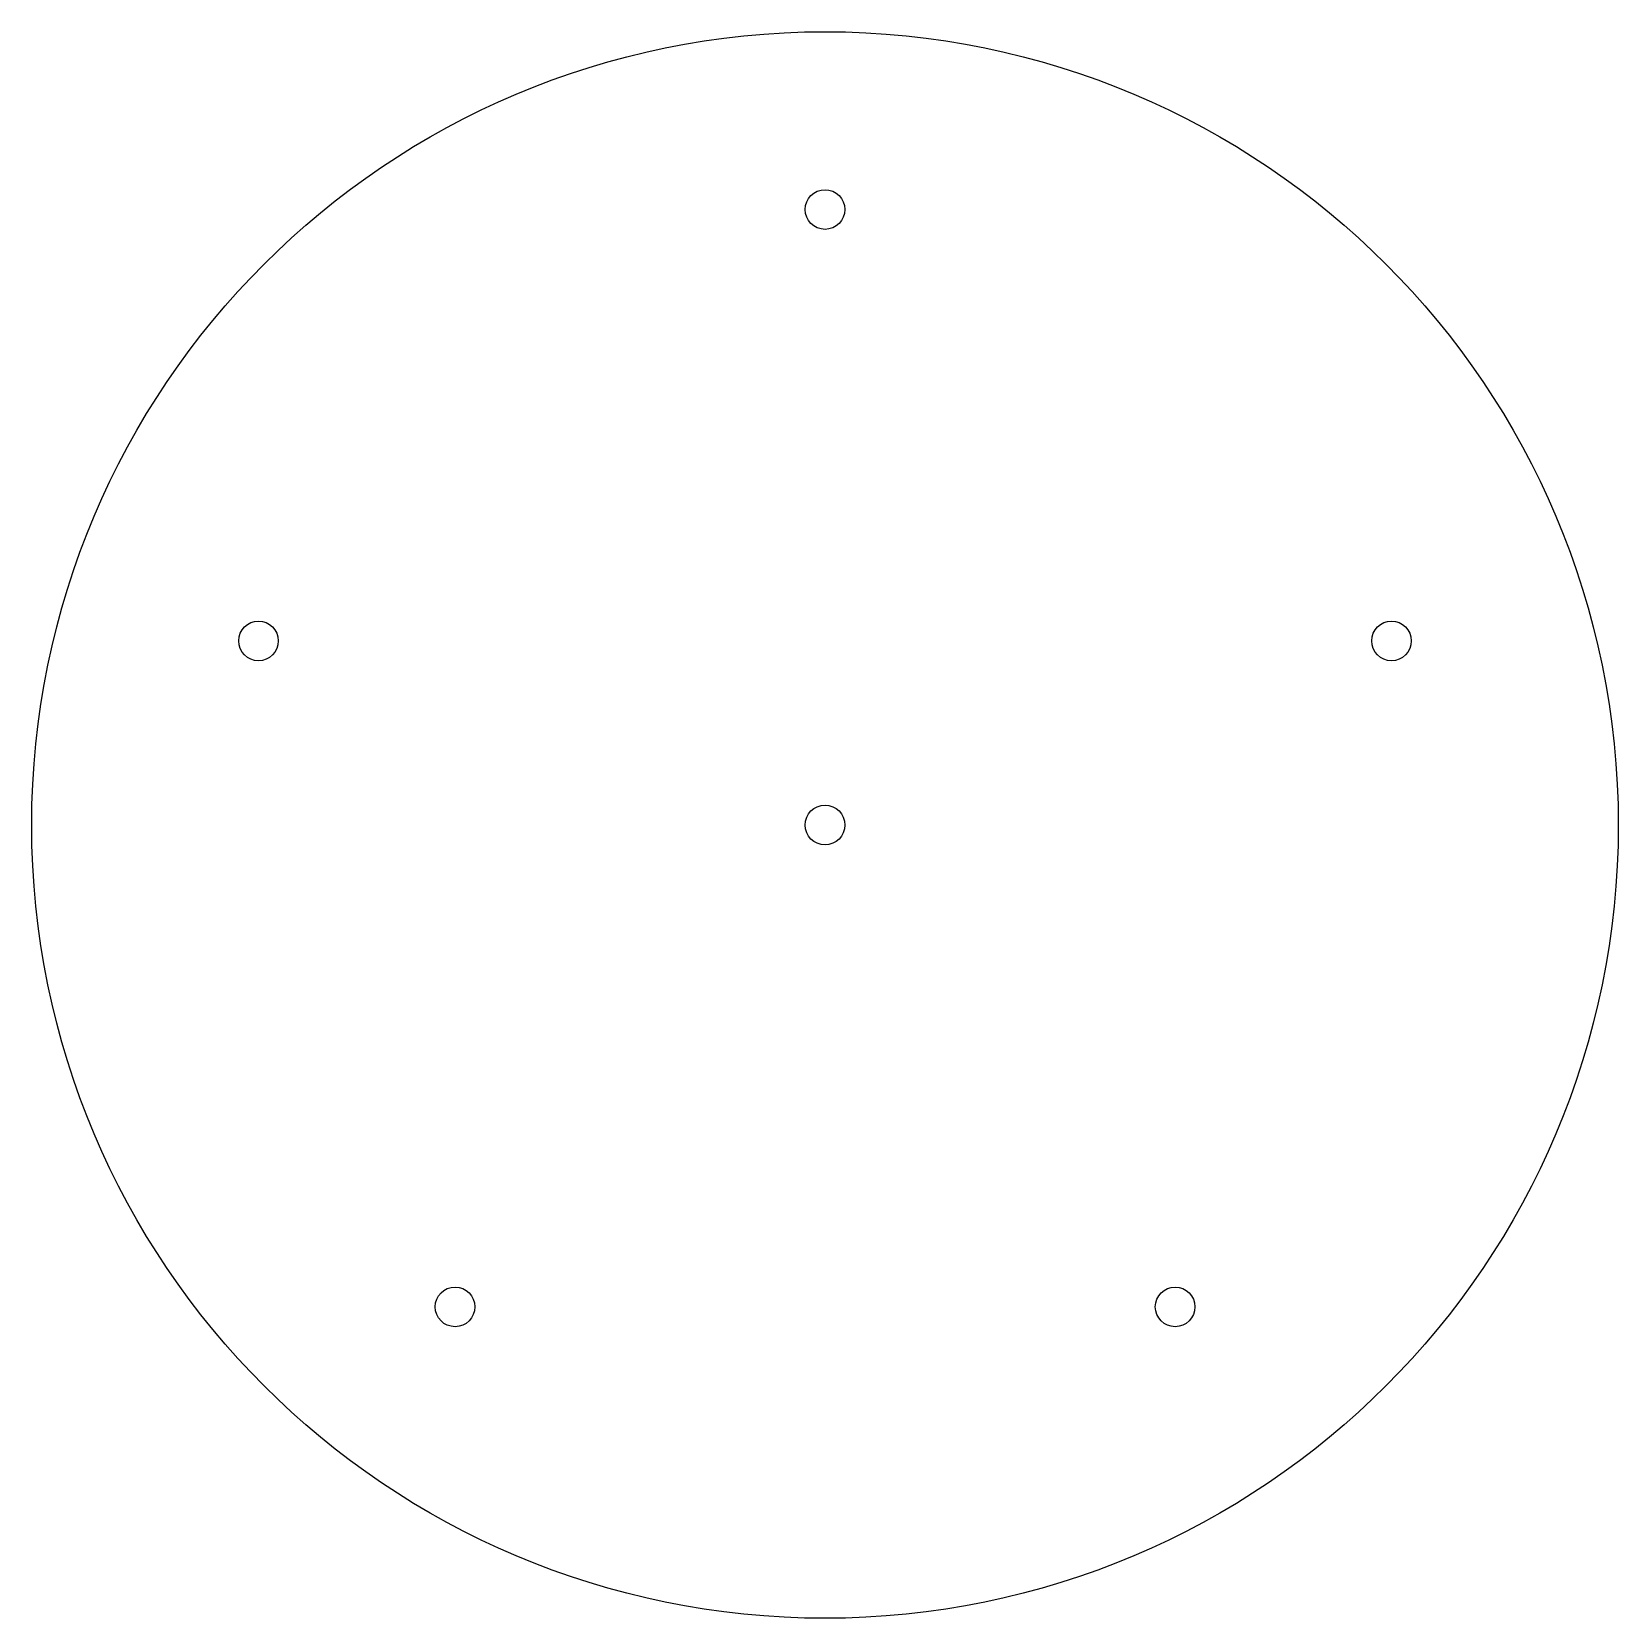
# Model space of a CAD drawing. Header units: millimetres. Extents: x -80 to 80, y -80 to 80.
import ezdxf

# ---------------------------------------------------------------- set-up
doc = ezdxf.new("R2010")
doc.units = ezdxf.units.MM
doc.layers.add('Extrude', color=7, linetype='CONTINUOUS')

msp = doc.modelspace()

# ---------------------------------------------------------------- linework, layer by layer
at = {"layer": 'Extrude'}
for p, q in [((2, 62.0706), (2, 62.0706, 2)), ((2, 62.0706), (2, 62.0706, 2)), ((-55.130551, 18.562841), (-55.130551, 18.562841, 2)), ((-55.130551, 18.562841), (-55.130551, 18.562841, 2)), ((59.1306, 18.5628), (59.1306, 18.5628, 2)), ((59.1306, 18.5628), (59.1306, 18.5628, 2)), ((2, 0), (2, 0, 2)), ((2, 0), (2, 0, 2)), ((80, 0), (80, 0, 2)), ((80, 0), (80, 0, 2)), ((-35.308622, -48.598149), (-35.308622, -48.598149, 2)), ((-35.308622, -48.598149), (-35.308622, -48.598149, 2)), ((37.308622, -48.598149), (37.308622, -48.598149, 2)), ((37.308622, -48.598149), (37.308622, -48.598149, 2))]:
    msp.add_line(p, q, dxfattribs=at)
for centre, radius in [((0, 0), 80), ((0, 0, 2), 80), ((0, 0), 80), ((0, 0, 2), 80), ((0, 62.0706), 2), ((0, 62.0706, 2), 2), ((0, 62.0706), 2), ((0, 62.0706, 2), 2), ((-57.130551, 18.562841), 2), ((-57.130551, 18.562841, 2), 2), ((-57.130551, 18.562841), 2), ((-57.130551, 18.562841, 2), 2), ((57.1306, 18.5628), 2), ((57.1306, 18.5628, 2), 2), ((57.1306, 18.5628), 2), ((57.1306, 18.5628, 2), 2), ((0, 0), 2), ((0, 0, 2), 2), ((0, 0), 2), ((0, 0, 2), 2), ((-37.308622, -48.598149), 2), ((-37.308622, -48.598149, 2), 2), ((-37.308622, -48.598149), 2), ((-37.308622, -48.598149, 2), 2), ((35.308622, -48.598149), 2), ((35.308622, -48.598149, 2), 2), ((35.308622, -48.598149), 2), ((35.308622, -48.598149, 2), 2)]:
    msp.add_circle(centre, radius, dxfattribs=at)

doc.saveas('drawing.dxf')
